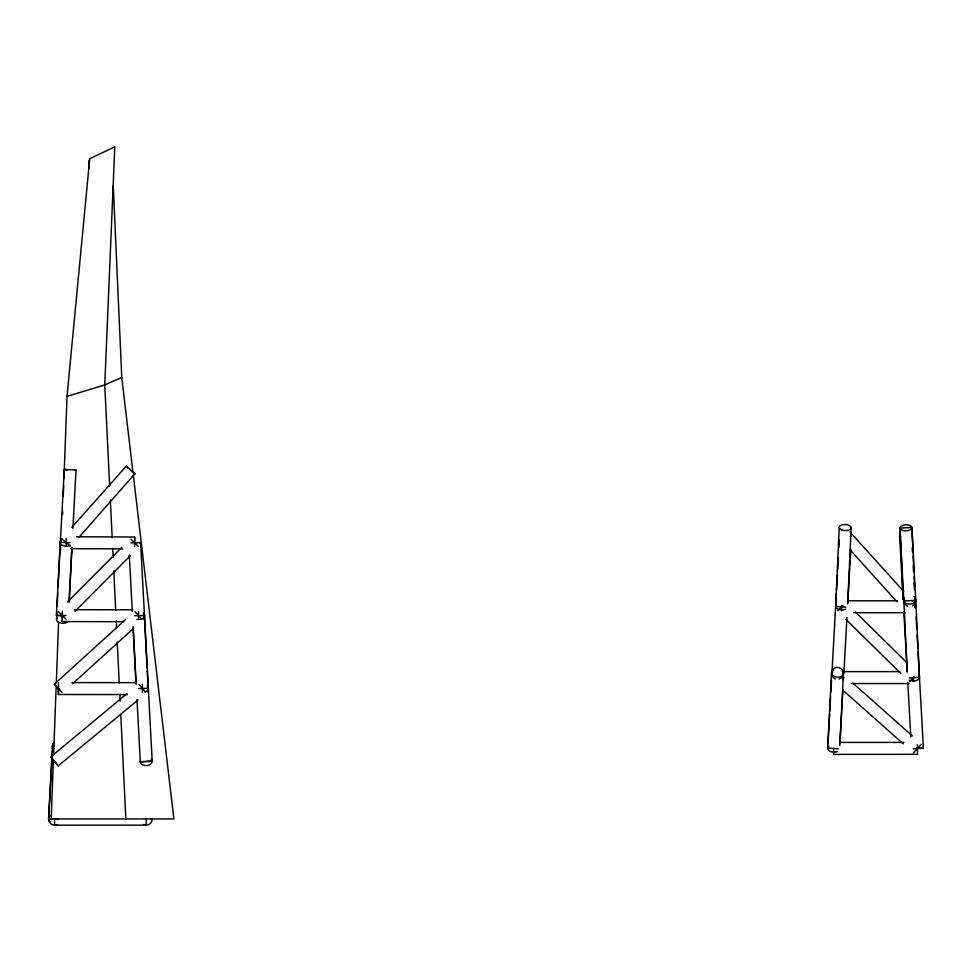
<?xml version="1.0" encoding="UTF-8"?>
<svg xmlns="http://www.w3.org/2000/svg" width="972" height="972" viewBox="0 0 972 972"><rect width="100%" height="100%" fill="white"/><g stroke="black" fill="none" stroke-linecap="round" stroke-linejoin="round"><path stroke-width="1.46" d="M58.429 689.087L58.429 694.494L127.381 694.579M58.442 688.018L58.442 682.684M58.429 686.912L58.429 694.494M62.33 611.412L62.293 621.57L123.553 621.716M62.33 616.71L62.305 621.57M142.374 692.392L142.386 684.409M138.51 619.541L138.534 611.558M58.988 689.513L54.42 684.13L125.595 619.456M134.622 541.295L134.658 536.994L76.618 536.775M66.193 546.458L66.218 538.488M134.646 546.689L134.671 537.066M138.097 699.925L58.174 765.924L50.751 756.884L127.016 693.619M58.369 766.07L50.787 756.884M53.411 759.873L51.188 818.934L173.879 818.934L133.334 475.393M53.582 755.329L56.194 685.649M56.303 682.623L58.575 622.031M62.609 514.492L62.718 511.466M63.289 496.315L63.69 485.721M63.97 478.139L67.032 396.357L89.703 158.764L114.793 146.821L104.757 384.948L109.678 486.267M835.628 606.552L839.249 527.31M847.681 603.964L851.168 527.711M56.522 619.65L56.874 612.226M57.154 606.297L57.798 592.944M58.089 587.015L60.252 542.364L69.935 542.631M69.364 600.745L71.928 547.345M827.719 748.209L831.51 673.183M839.784 745.573L843.429 673.535M62.84 616.005L56.352 615.312L64.322 469.379L76.01 470.096L72.912 528.428M48.6 819.044L52.476 745.974L54.687 745.816M68.976 602.543L71.904 547.479M51.832 819.372L48.612 818.898L51.99 758.391M52.148 755.438L52.986 747.978M838.289 748.817L827.719 748.063L829.614 714.128M829.784 711.176L830.61 696.426M830.853 691.991L831.51 680.193M831.935 672.721L836.37 593.139M836.54 590.198L837.366 575.436M837.694 569.543L838.35 557.734M838.933 547.406L839.346 540.031M839.966 742.827L842.931 689.707M843.842 673.389L846.952 617.633M847.791 602.664L850.755 549.545M89.703 158.764L88.78 162.506L88.95 168.569M139.628 542.862L140.6 542.619L152.203 761.307M143.492 615.713L144.464 615.47L134.756 615.701M140.284 761.793L152.203 761.161L140.308 761.817L136.967 699.354M911.226 527.711L911.882 527.504L915.758 600.356L911.991 600.89M904.507 601.109L903.839 600.988L915.758 600.356M921.177 744.285L913.571 752.802M56.352 615.312L66.06 615.555M49.025 818.995L51.832 818.752M916.961 748.671L917.665 747.869M71.819 527.395L126.311 466.123L134.987 473.692L78.708 537.589M902.733 592.021L899.622 536.265L900.582 536.07M915.077 606.54L915.15 600.392M918.018 651.629L923.4 748.063L913.243 748.817M842.87 605.714L837.937 610.586M914.385 676.925L909.5 681.7M67.651 601.802L121.901 547.272M75.051 611.279L130.357 555.692M72.463 683.863L133.626 628.277M827.719 748.063L828.703 747.966M144.366 615.531L147.112 668.019M911.894 527.626A5.966 3.062 -2.6 0 0 902.952 525.269A5.966 3.062 -2.6 0 0 902.952 530.566A5.966 3.062 -2.6 0 0 911.894 527.626L913.048 552.934M113.274 186.004L121.767 377.452L104.757 384.948L67.032 396.357M152.179 818.898L151.231 819.08M75.986 470.12L75.342 470.217M147.367 688.565L148.327 688.31L138.619 688.553M130.892 542.85L140.576 542.583M916.9 748.148L923.4 748.063M836.309 606.334L835.653 606.443L845.786 607.184M850.828 536.35L850.16 536.362M909.282 677.994L919.439 677.241L918.467 677.144M842.25 678.006L843.587 677.909L842.262 677.666M847.633 600.793L897.46 600.793M853.671 612.725L905.005 612.725M843.696 671.603L899.829 671.603M851.29 683.535L908.942 683.535M839.662 742.426L903.984 742.426M74.273 609.687L132.544 609.808M71.928 682.599L136.384 682.66M70.628 548.682L122.715 548.864M900.594 536.362L899.622 536.265M55.647 818.922L58.32 819.141M900.643 528.27L899.975 528.136L911.785 527.444M67.323 469.95L64.128 469.5M54.42 684.13L62.087 692.392M135.12 474.02L133.796 473.036M61.758 538.731L70.227 546.13M58.186 611.461L66.157 619.273M133.431 472.757L132.654 472.1M130.977 539.108L138.279 546.349M131.402 471.019L130.588 470.302M852.833 683.085L912.416 735.95M842.663 690.011L903.365 743.872M128.17 468.091L126.311 466.159M135.023 611.777L141.961 619.383M855.287 611.874L907.107 662.904M845.859 619.334L900.85 673.487M62.5 616.187L60.969 614.656M139.069 684.482L145.448 692.1M849.965 531.939L903.802 591.511M850.257 550.055L896.986 601.765M121.767 377.452L132.97 472.38M912.21 547.661L912.453 552.181M913.218 565.74L913.558 571.767M914.142 582.313L914.567 589.846M916.074 616.965L916.754 629.018M917.082 635.056L917.847 648.616M902.988 596.541L903.158 599.554M903.826 611.607L907.192 671.883M907.775 682.332L910.825 736.922M903.839 600.988L899.975 528.136L903.231 599.505M129.312 555.146L132.314 611.631M133.103 626.503L136.177 684.482M147.27 671.008L148.023 685.989M133.152 627.936L135.946 683.34M110.334 499.875L112.169 537.674M112.691 548.269L113.129 557.333M113.785 570.941L115.704 610.258M116.215 620.853L116.579 628.41M117.235 642.018L119.228 682.842M119.811 694.944L120.103 700.994M120.771 714.602L125.838 818.934M915.758 600.477L919.451 677.387M903.839 600.854L907.241 671.737M913.182 555.923L913.862 570.807M914.13 576.773L914.749 590.174M915.15 599.104L915.49 606.552M917.447 744.637L917.447 754.333L833.672 754.357L833.672 748.391M913.486 677.034L913.486 681.785M841.594 605.665L841.594 610.975M146.25 818.679L146.25 825.155L54.566 825.179L54.566 818.679M143.504 612.53A5.966 5.954 2.5 0 1 143.504 619.043M148.23 691.189A5.966 5.966 0 0 0 148.23 690.12A5.966 3.815 -2.9 0 1 148.23 690.825M147.367 685.369A5.966 5.966 0 0 1 147.367 691.894M143.504 613.539A5.966 3.815 -2.9 0 1 139.591 619.504M137.429 619.565A5.966 3.815 -2.9 0 1 136.87 619.492M151.231 759.071A5.966 4.131 -3 0 1 147.137 765.535A5.966 4.131 -3 0 1 140.515 760.493M147.367 686.232A5.966 4.131 -3 0 1 145.12 692.222M72.293 547.941A5.966 5.917 -2.3 0 1 71.43 552.254M60.701 550.65A5.966 5.917 -2.3 0 1 60.701 547.394M60.884 545.426A5.966 5.917 -2.3 0 1 61.552 538.974M67.773 621.594A5.966 3.463 2.8 0 1 59.474 622.736A5.966 3.463 2.8 0 1 57.482 617.779M70.397 545.292A5.966 3.463 2.8 0 1 62.196 545.146A5.966 3.463 2.8 0 1 61.552 540.371M152.179 818.679A5.966 5.966 0 0 1 143.504 824.511M57.299 824.511A5.966 5.966 0 0 1 49.937 815.447M52.974 750.591A5.966 5.966 0 0 1 52.974 746.192M52.889 748.476A5.966 5.966 0 0 1 53.812 742.523M49.937 821.68A5.966 4.131 3 0 1 49.025 817.537M53.812 748.756A5.966 4.131 3 0 1 53.812 743.556M915.077 604.572A5.966 5.929 2.5 0 1 915.393 607.84M914.02 596.48A5.966 5.929 2.5 0 1 912.538 605.933M907.605 606.176A5.966 5.929 2.5 0 1 904.495 597.95M915.077 605.447A5.966 3.062 -2.6 0 1 915.077 607.694M918.479 675.516A5.966 3.451 -2.7 0 1 917.252 680.133A5.966 3.451 -2.7 0 1 909.27 680.157M915.089 598.91A5.966 3.451 -2.7 0 1 909.792 604.122A5.966 3.451 -2.7 0 1 904.507 599.25M843.574 677.034A5.966 5.954 -2.3 0 1 843.174 679.756M835.276 678.893A5.966 5.954 -2.3 0 1 832.834 669.611A5.966 5.954 -2.3 0 1 842.445 670.085A5.966 5.954 -2.3 0 1 839.103 679.088M845.798 609.067A5.966 3.062 2.6 0 1 838.071 609.116A5.966 3.062 2.6 0 1 836.297 605.167M837.439 751.465A5.966 3.815 2.9 0 1 829.687 751.113A5.966 3.815 2.9 0 1 828.691 746.156M842.092 671.093A5.966 3.815 2.9 0 1 841.217 676.439A5.966 3.815 2.9 0 1 832.834 675.625A5.966 3.815 2.9 0 1 833.709 670.291M841.776 529.91A5.966 3.062 2.6 0 0 851.144 527.99A5.966 3.062 2.6 0 0 842.712 524.649A5.966 3.062 2.6 0 0 841.776 529.91"/></g></svg>
